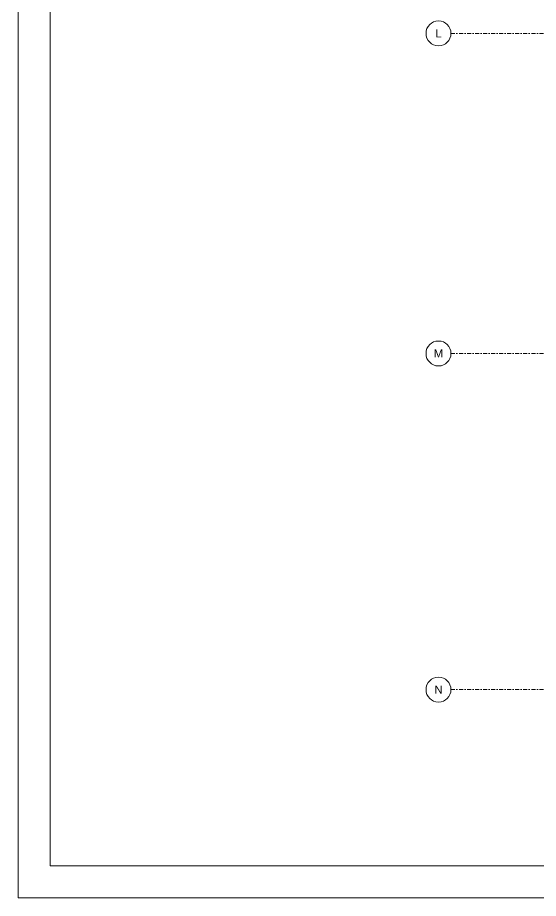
# Model space of a CAD drawing. Extents: x -9059 to 11889, y 0 to 6614.
# Drawn here: x -2 to 1301, y 0 to 2201 of the extents above; entities that cross this region are included whole.
import ezdxf
from ezdxf.enums import TextEntityAlignment as Align

# ---------------------------------------------------------------- set-up
doc = ezdxf.new("R2010")
doc.units = 0
doc.header["$LTSCALE"] = 10
doc.header["$MEASUREMENT"] = 0
doc.linetypes.add('DASHDOT', pattern=[1, 0.5, -0.25, 0, -0.25])
doc.layers.get('0').update_dxf_attribs({"color": 9, "lineweight": 9})
for name, color, linetype, lineweight in [('24', 9, 'DASHDOT', 9), ('40A', 9, 'Continuous', 9), ('DATA TAVAN', 160, 'Continuous', 30)]:
    doc.layers.add(name, color=color, linetype=linetype, lineweight=lineweight)
doc.styles.add('$1$Arial', font='arial.ttf', dxfattribs={"height": 2.5})

# ---------------------------------------------------------------- blocks, each defined once
blk = doc.blocks.new('$0$0_aks')
at = {"linetype": 'Continuous'}
blk.add_circle((0, 0), 3.12, dxfattribs=at)
at = {"style": '$1$Arial'}
blk.add_attdef('AKS', text='', height=2.5, dxfattribs=at).set_placement((0, 0), align=Align.MIDDLE_CENTER)
blk = doc.blocks.new('AKS')
at = {"layer": '24', "ltscale": 2}
for points in [[(1062.5, 2145.9), (1745.1, 2145.9)], [(1062.5, 1345.9), (1745.1, 1345.9)], [(1062.5, 505.9), (1745.1, 505.9)]]:
    blk.add_lwpolyline(points, dxfattribs=at)
at = {"layer": '24'}
ref = blk.add_blockref('$0$0_aks', (1031.3, 2145.9), dxfattribs=dict(at, xscale=10, yscale=10, zscale=10))
ref.add_attrib('AKS', 'L', dxfattribs={"layer": '0', "height": 20, "style": '$1$Arial'}).set_placement((1031.3, 2145.9), align=Align.MIDDLE_CENTER)
ref = blk.add_blockref('$0$0_aks', (1031.3, 1345.9), dxfattribs=dict(at, xscale=10, yscale=10, zscale=10))
ref.add_attrib('AKS', 'M', dxfattribs={"layer": '0', "height": 20, "style": '$1$Arial'}).set_placement((1031.3, 1345.9), align=Align.MIDDLE_CENTER)
ref = blk.add_blockref('$0$0_aks', (1031.3, 505.9), dxfattribs=dict(at, xscale=10, yscale=10, zscale=10))
ref.add_attrib('AKS', 'N', dxfattribs={"layer": '0', "height": 20, "style": '$1$Arial'}).set_placement((1031.3, 505.9), align=Align.MIDDLE_CENTER)

msp = doc.modelspace()

# ---------------------------------------------------------------- linework, layer by layer
at = {"layer": '40A'}
for points in [[(5944.48, 4205.85), (-0.52, 4205.85), (-0.52, 0.85), (5944.48, 0.85)], [(5404.54, 80.85), (79.48, 80.85), (79.48, 4125.85), (5404.54, 4125.85)]]:
    msp.add_lwpolyline(points, close=True, dxfattribs=at)
at = {"layer": 'DATA TAVAN'}
msp.add_arc((-0.52, 0.85), 1, 0, 0, dxfattribs=at)
msp.add_arc((-0.52, 0.85), 1, 0, 0, dxfattribs=at)

# ---------------------------------------------------------------- block references
msp.add_blockref('AKS', (19.48, 15.85))

doc.saveas('drawing.dxf')
